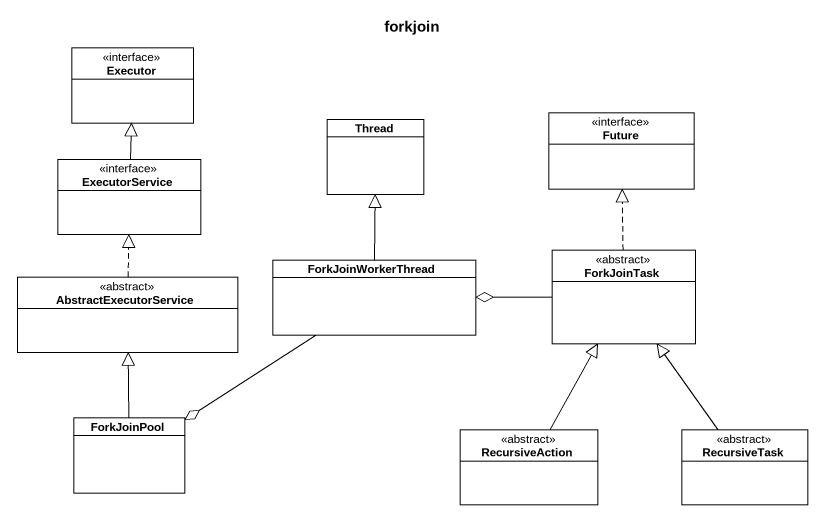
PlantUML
@startuml
title forkjoin
hide circle
hide empty members
class Executor <<interface>>
class ExecutorService <<interface>>
class Thread
class Future <<interface>>
class ForkJoinTask <<abstract>>
class AbstractExecutorService <<abstract>>
class ForkJoinWorkerThread
class ForkJoinPool
class RecursiveAction <<abstract>>
class RecursiveTask <<abstract>>
ExecutorService -up-|> Executor
ForkJoinTask .up.|> Future
ForkJoinTask -left-o ForkJoinWorkerThread
AbstractExecutorService .up.|> ExecutorService
ForkJoinWorkerThread -up-|> Thread
ForkJoinWorkerThread --o ForkJoinPool
ForkJoinPool -up-|> AbstractExecutorService
RecursiveAction -up-|> ForkJoinTask
RecursiveTask -up-|> ForkJoinTask
@enduml
